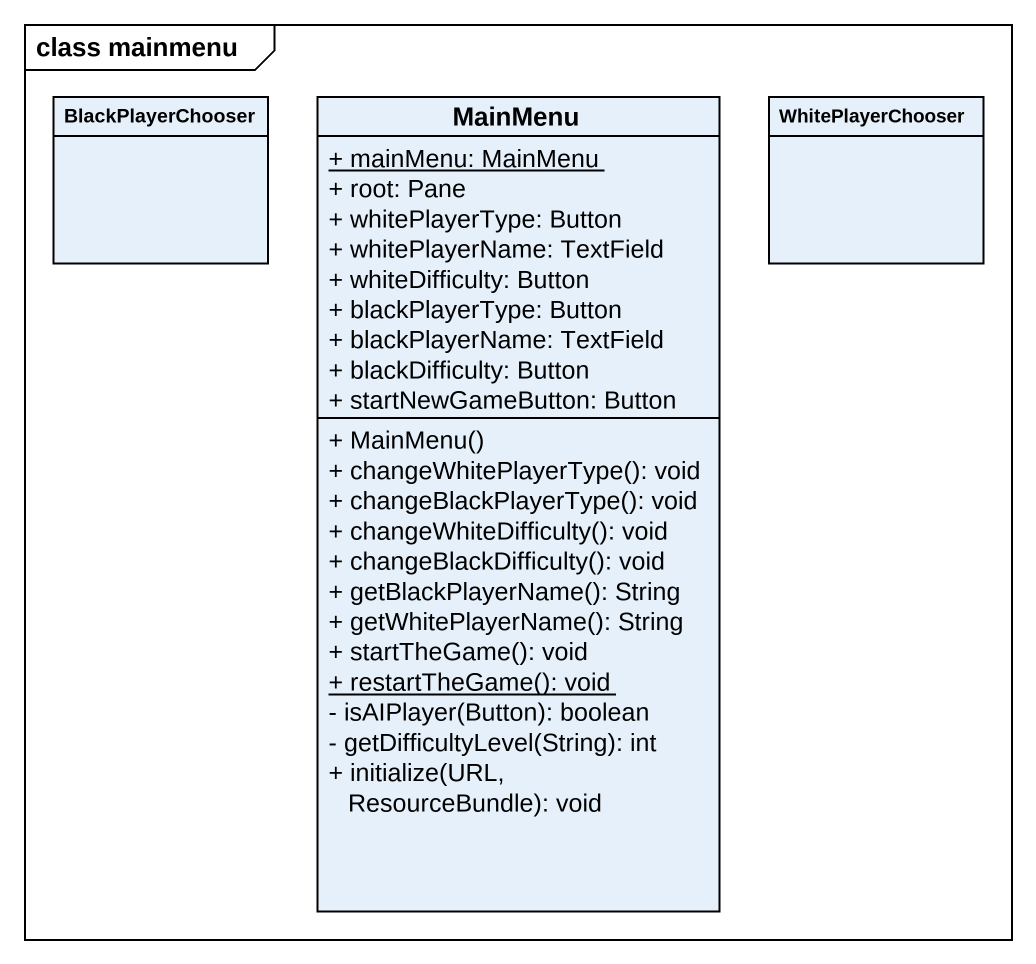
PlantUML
@startuml
mainframe class mainmenu
hide circle
hide empty members
skinparam classAttributeIconSize 0
class BlackPlayerChooser
class MainMenu {
  {static} + mainMenu: MainMenu
  + root: Pane
  + whitePlayerType: Button
  + whitePlayerName: TextField
  + whiteDifficulty: Button
  + blackPlayerType: Button
  + blackPlayerName: TextField
  + blackDifficulty: Button
  + startNewGameButton: Button
  + MainMenu()
  + changeWhitePlayerType(): void
  + changeBlackPlayerType(): void
  + changeWhiteDifficulty(): void
  + changeBlackDifficulty(): void
  + getBlackPlayerName(): String
  + getWhitePlayerName(): String
  + startTheGame(): void
  {static} + restartTheGame(): void
  - isAIPlayer(Button): boolean
  - getDifficultyLevel(String): int
  + initialize(URL, ResourceBundle): void
}
class WhitePlayerChooser
@enduml
